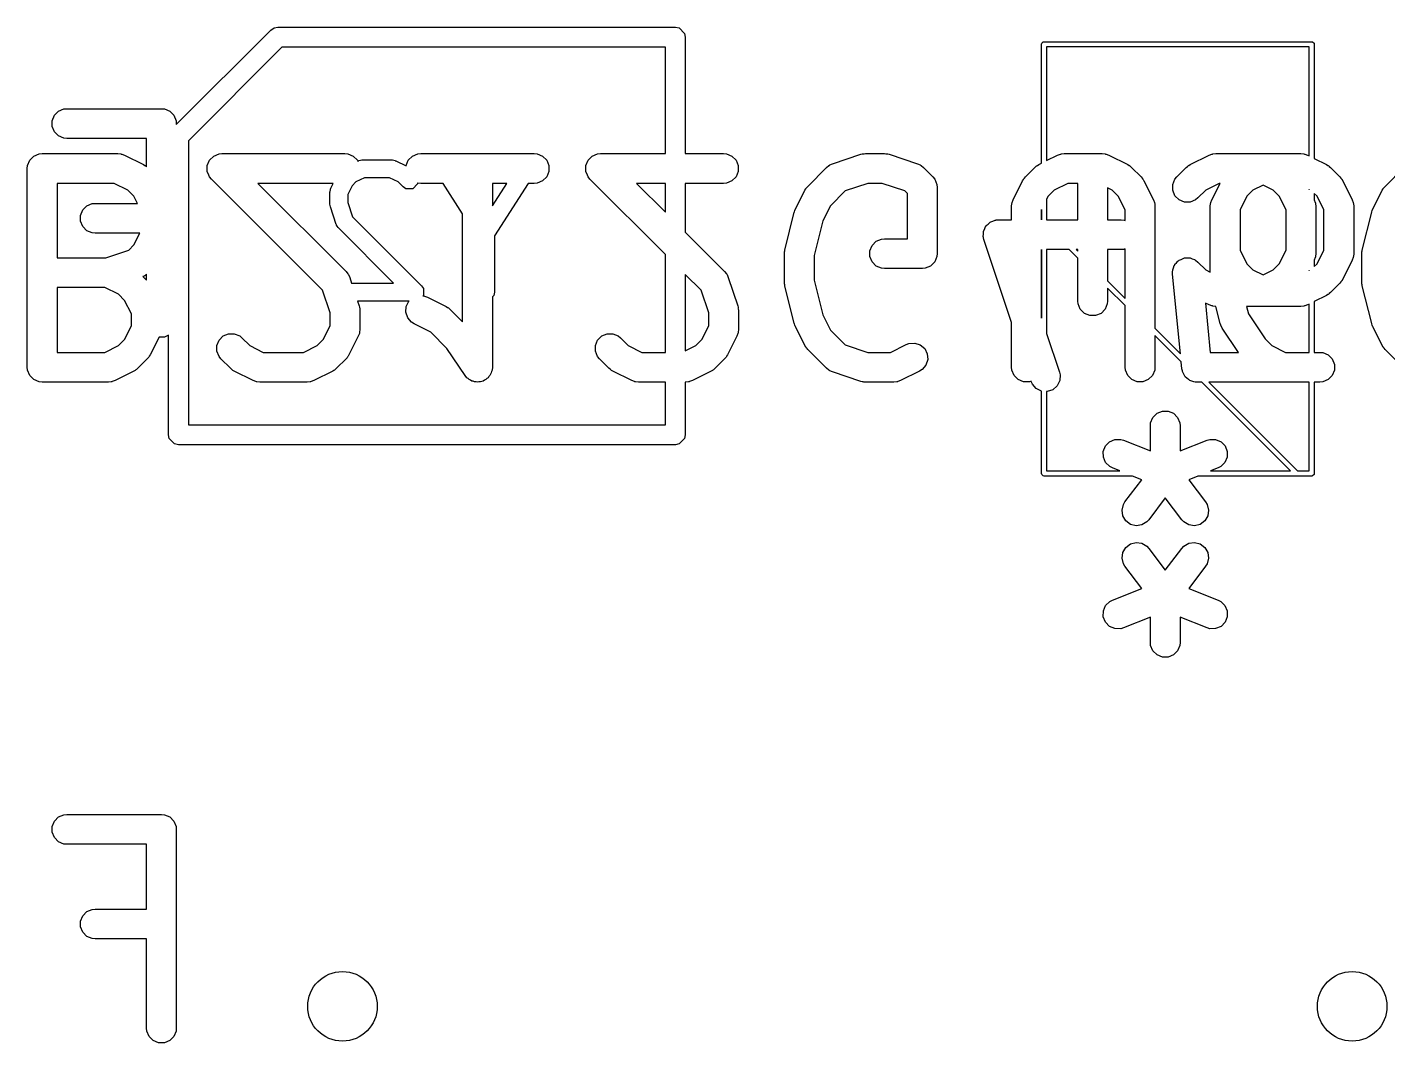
# Model space of a CAD drawing. Extents: x 4.93 to 6.66, y -4.88 to -3.77.
# Drawn here: x 5.2219 to 5.4914, y -4.1479 to -3.9467 of the extents above; entities that cross this region are included whole.
import ezdxf

# ---------------------------------------------------------------- set-up
doc = ezdxf.new("R2010")
doc.units = 0
doc.header["$MEASUREMENT"] = 0
doc.layers.add('BLACK', color=7, linetype='CONTINUOUS')

msp = doc.modelspace()

# ---------------------------------------------------------------- linework, layer by layer
at = {"layer": 'BLACK', "linetype": 'CONTINUOUS'}
for p, q in [((5.25139, -3.96604), (5.27011, -3.94732)), ((5.27011, -3.94732), (5.27075, -3.9469)), ((5.27075, -3.9469), (5.2715, -3.94675)), ((5.2715, -3.94675), (5.35024, -3.94675)), ((5.35024, -3.94675), (5.35099, -3.9469)), ((5.35099, -3.9469), (5.35206, -3.94796)), ((5.35206, -3.94796), (5.35221, -3.94872)), ((5.27232, -3.95069), (5.25378, -3.96922)), ((5.34827, -3.95069), (5.27232, -3.95069)), ((5.34827, -3.97177), (5.34827, -3.95069)), ((5.35221, -3.94872), (5.35221, -3.97177)), ((5.42278, -3.95013), (5.42282, -3.94993)), ((5.42278, -3.97367), (5.42278, -3.95013)), ((5.42282, -3.94993), (5.42309, -3.94966)), ((5.42309, -3.94966), (5.42328, -3.94963)), ((5.42328, -3.94963), (5.47628, -3.94963)), ((5.42378, -3.95063), (5.42378, -3.97317)), ((5.47578, -3.95063), (5.42378, -3.95063)), ((5.47578, -3.97223), (5.47578, -3.95063)), ((5.47628, -3.94963), (5.47647, -3.94966)), ((5.47647, -3.94966), (5.47674, -3.94993)), ((5.47674, -3.94993), (5.47678, -3.95013)), ((5.47678, -3.95013), (5.47678, -3.97273)), ((5.2268, -3.96526), (5.22724, -3.96419)), ((5.22724, -3.96419), (5.22805, -3.96338)), ((5.22805, -3.96338), (5.22912, -3.96294)), ((5.22912, -3.96294), (5.22969, -3.96288)), ((5.22969, -3.96288), (5.24844, -3.96288)), ((5.24844, -3.96288), (5.24902, -3.96294)), ((5.24902, -3.96294), (5.25008, -3.96338)), ((5.25008, -3.96338), (5.2509, -3.96419)), ((5.2509, -3.96419), (5.25134, -3.96526)), ((5.2268, -3.96641), (5.2268, -3.96526)), ((5.22724, -3.96748), (5.2268, -3.96641)), ((5.25134, -3.96526), (5.25139, -3.96584)), ((5.25139, -3.96584), (5.25139, -3.96604)), ((5.22805, -3.96829), (5.22724, -3.96748)), ((5.22912, -3.96873), (5.22805, -3.96829)), ((5.22969, -3.96879), (5.22912, -3.96873)), ((5.24549, -3.96879), (5.22969, -3.96879)), ((5.24549, -3.97438), (5.24549, -3.96879)), ((5.25378, -3.96922), (5.25378, -4.02549)), ((5.22235, -3.97308), (5.22317, -3.97226)), ((5.22317, -3.97226), (5.22423, -3.97182)), ((5.22423, -3.97182), (5.22481, -3.97177)), ((5.22481, -3.97177), (5.23981, -3.97177)), ((5.23981, -3.97177), (5.24038, -3.97182)), ((5.24038, -3.97182), (5.24048, -3.97186)), ((5.24048, -3.97186), (5.24059, -3.97187)), ((5.24059, -3.97187), (5.24113, -3.97208)), ((5.24113, -3.97208), (5.24488, -3.97395)), ((5.25797, -3.97308), (5.25879, -3.97226)), ((5.25879, -3.97226), (5.25985, -3.97182)), ((5.25985, -3.97182), (5.26043, -3.97177)), ((5.26043, -3.97177), (5.2848, -3.97177)), ((5.2848, -3.97177), (5.28538, -3.97182)), ((5.28538, -3.97182), (5.28644, -3.97226)), ((5.28644, -3.97226), (5.28726, -3.97308)), ((5.29734, -3.97308), (5.29816, -3.97226)), ((5.29816, -3.97226), (5.29922, -3.97182)), ((5.29922, -3.97182), (5.2998, -3.97177)), ((5.2998, -3.97177), (5.3223, -3.97177)), ((5.3223, -3.97177), (5.32287, -3.97182)), ((5.32287, -3.97182), (5.32394, -3.97226)), ((5.32394, -3.97226), (5.32475, -3.97308)), ((5.33296, -3.97308), (5.33378, -3.97226)), ((5.33378, -3.97226), (5.33484, -3.97182)), ((5.33484, -3.97182), (5.33542, -3.97177)), ((5.33542, -3.97177), (5.34827, -3.97177)), ((5.35221, -3.97177), (5.35979, -3.97177)), ((5.35979, -3.97177), (5.36037, -3.97182)), ((5.36037, -3.97182), (5.36143, -3.97226)), ((5.36143, -3.97226), (5.36225, -3.97308)), ((5.38135, -3.97379), (5.38698, -3.97192)), ((5.38698, -3.97192), (5.38726, -3.97185)), ((5.38726, -3.97185), (5.38734, -3.97182)), ((5.38734, -3.97182), (5.38744, -3.97181)), ((5.38744, -3.97181), (5.38754, -3.97179)), ((5.38754, -3.97179), (5.38762, -3.9718)), ((5.38762, -3.9718), (5.38791, -3.97177)), ((5.38791, -3.97177), (5.39166, -3.97177)), ((5.39166, -3.97177), (5.39195, -3.9718)), ((5.39195, -3.9718), (5.39203, -3.97179)), ((5.39203, -3.97179), (5.39213, -3.97181)), ((5.39213, -3.97181), (5.39224, -3.97182)), ((5.39224, -3.97182), (5.39231, -3.97185)), ((5.39231, -3.97185), (5.3926, -3.97192)), ((5.3926, -3.97192), (5.39822, -3.97379)), ((5.42378, -3.97317), (5.42596, -3.97208)), ((5.42596, -3.97208), (5.4265, -3.97187)), ((5.4265, -3.97187), (5.42661, -3.97186)), ((5.42661, -3.97186), (5.42671, -3.97182)), ((5.42671, -3.97182), (5.42728, -3.97177)), ((5.42728, -3.97177), (5.43478, -3.97177)), ((5.43478, -3.97177), (5.43536, -3.97182)), ((5.43536, -3.97182), (5.43546, -3.97186)), ((5.43546, -3.97186), (5.43556, -3.97187)), ((5.43556, -3.97187), (5.4361, -3.97208)), ((5.4361, -3.97208), (5.43985, -3.97395)), ((5.45221, -3.97395), (5.45596, -3.97208)), ((5.45596, -3.97208), (5.4565, -3.97187)), ((5.4565, -3.97187), (5.4566, -3.97186)), ((5.4566, -3.97186), (5.4567, -3.97182)), ((5.4567, -3.97182), (5.45728, -3.97177)), ((5.45728, -3.97177), (5.46665, -3.97177)), ((5.46665, -3.97177), (5.47415, -3.97177)), ((5.47415, -3.97177), (5.47473, -3.97182)), ((5.47473, -3.97182), (5.47483, -3.97186)), ((5.47483, -3.97186), (5.47493, -3.97187)), ((5.47493, -3.97187), (5.47547, -3.97208)), ((5.47547, -3.97208), (5.47578, -3.97223)), ((5.22185, -3.97472), (5.22191, -3.97414)), ((5.22185, -4.01409), (5.22185, -3.97472)), ((5.22191, -3.97414), (5.22235, -3.97308)), ((5.24488, -3.97395), (5.24512, -3.97411)), ((5.24512, -3.97411), (5.2452, -3.97414)), ((5.2452, -3.97414), (5.24528, -3.97421)), ((5.24528, -3.97421), (5.24537, -3.97426)), ((5.24537, -3.97426), (5.24542, -3.97432)), ((5.24542, -3.97432), (5.24549, -3.97438)), ((5.25753, -3.97414), (5.25797, -3.97308)), ((5.25753, -3.9753), (5.25753, -3.97414)), ((5.28726, -3.97308), (5.28733, -3.97326)), ((5.28733, -3.97326), (5.28745, -3.9732)), ((5.28745, -3.9732), (5.28753, -3.97318)), ((5.28753, -3.97318), (5.28756, -3.97315)), ((5.28756, -3.97315), (5.28784, -3.97309)), ((5.28784, -3.97309), (5.28812, -3.97302)), ((5.28812, -3.97302), (5.28815, -3.97303)), ((5.28815, -3.97303), (5.28824, -3.97301)), ((5.28824, -3.97301), (5.29405, -3.97301)), ((5.29405, -3.97301), (5.29414, -3.97303)), ((5.29414, -3.97303), (5.29418, -3.97302)), ((5.29418, -3.97302), (5.29445, -3.97309)), ((5.29445, -3.97309), (5.29473, -3.97315)), ((5.29473, -3.97315), (5.29476, -3.97318)), ((5.29476, -3.97318), (5.29485, -3.9732)), ((5.29485, -3.9732), (5.2969, -3.97423)), ((5.2969, -3.97414), (5.29734, -3.97308)), ((5.2969, -3.97423), (5.2969, -3.97414)), ((5.32475, -3.97308), (5.32519, -3.97414)), ((5.32519, -3.97414), (5.32519, -3.9753)), ((5.33252, -3.97414), (5.33296, -3.97308)), ((5.33252, -3.9753), (5.33252, -3.97414)), ((5.36225, -3.97308), (5.36269, -3.97414)), ((5.36269, -3.97414), (5.36269, -3.9753)), ((5.37645, -3.97826), (5.3802, -3.97451)), ((5.3802, -3.97451), (5.38065, -3.97414)), ((5.38065, -3.97414), (5.38075, -3.9741)), ((5.38075, -3.9741), (5.38083, -3.97403)), ((5.38083, -3.97403), (5.38135, -3.97379)), ((5.39822, -3.97379), (5.39875, -3.97403)), ((5.39875, -3.97403), (5.39883, -3.9741)), ((5.39883, -3.9741), (5.39893, -3.97414)), ((5.39893, -3.97414), (5.39937, -3.97451)), ((5.39937, -3.97451), (5.40125, -3.97638)), ((5.41957, -3.97638), (5.42144, -3.97451)), ((5.42144, -3.97451), (5.42167, -3.97432)), ((5.42167, -3.97432), (5.42172, -3.97426)), ((5.42172, -3.97426), (5.42181, -3.97421)), ((5.42181, -3.97421), (5.42189, -3.97414)), ((5.42189, -3.97414), (5.42196, -3.97411)), ((5.42196, -3.97411), (5.42221, -3.97395)), ((5.42221, -3.97395), (5.42278, -3.97367)), ((5.43985, -3.97395), (5.4401, -3.97411)), ((5.4401, -3.97411), (5.44017, -3.97414)), ((5.44017, -3.97414), (5.44025, -3.97421)), ((5.44025, -3.97421), (5.44034, -3.97426)), ((5.44034, -3.97426), (5.44039, -3.97432)), ((5.44039, -3.97432), (5.44062, -3.97451)), ((5.44062, -3.97451), (5.44249, -3.97638)), ((5.44957, -3.97638), (5.45144, -3.97451)), ((5.45144, -3.97451), (5.45167, -3.97432)), ((5.45167, -3.97432), (5.45172, -3.97426)), ((5.45172, -3.97426), (5.45181, -3.97421)), ((5.45181, -3.97421), (5.45189, -3.97414)), ((5.45189, -3.97414), (5.45196, -3.97411)), ((5.45196, -3.97411), (5.45221, -3.97395)), ((5.47678, -3.97273), (5.47922, -3.97395)), ((5.47922, -3.97395), (5.47947, -3.97411)), ((5.47947, -3.97411), (5.47954, -3.97414)), ((5.47954, -3.97414), (5.47962, -3.97421)), ((5.47962, -3.97421), (5.47971, -3.97426)), ((5.47971, -3.97426), (5.47976, -3.97432)), ((5.47976, -3.97432), (5.47999, -3.97451)), ((5.47999, -3.97451), (5.48186, -3.97638)), ((5.49081, -3.97826), (5.49456, -3.97451)), ((5.23911, -3.97767), (5.22776, -3.97767)), ((5.22776, -3.97767), (5.22776, -3.99239)), ((5.24181, -3.97902), (5.23911, -3.97767)), ((5.25783, -3.97602), (5.25753, -3.9753)), ((5.25797, -3.97636), (5.25783, -3.97602)), ((5.25834, -3.97681), (5.25797, -3.97636)), ((5.28034, -3.99881), (5.25834, -3.97681)), ((5.26756, -3.97767), (5.28501, -3.99513)), ((5.28249, -3.97767), (5.26756, -3.97767)), ((5.28201, -3.97864), (5.28249, -3.97767)), ((5.28697, -3.9774), (5.28621, -3.97816)), ((5.28866, -3.97656), (5.28697, -3.9774)), ((5.29364, -3.97656), (5.28866, -3.97656)), ((5.29533, -3.9774), (5.29364, -3.97656)), ((5.29629, -3.97836), (5.29533, -3.9774)), ((5.29918, -3.97779), (5.29822, -3.97875)), ((5.29922, -3.97762), (5.29918, -3.9776)), ((5.29918, -3.9776), (5.29918, -3.97779)), ((5.2998, -3.97767), (5.29922, -3.97762)), ((5.30425, -3.97767), (5.2998, -3.97767)), ((5.30809, -3.98371), (5.30425, -3.97767)), ((5.314, -3.97767), (5.314, -3.98215)), ((5.314, -3.98215), (5.31685, -3.97767)), ((5.31685, -3.97767), (5.314, -3.97767)), ((5.32105, -3.97767), (5.31442, -3.98809)), ((5.3223, -3.97767), (5.32105, -3.97767)), ((5.32287, -3.97762), (5.3223, -3.97767)), ((5.32394, -3.97717), (5.32287, -3.97762)), ((5.32475, -3.97636), (5.32394, -3.97717)), ((5.32519, -3.9753), (5.32475, -3.97636)), ((5.33282, -3.97602), (5.33252, -3.9753)), ((5.33296, -3.97636), (5.33282, -3.97602)), ((5.33333, -3.97681), (5.33296, -3.97636)), ((5.34827, -3.99175), (5.33333, -3.97681)), ((5.34255, -3.97767), (5.34827, -3.9834)), ((5.34827, -3.97767), (5.34255, -3.97767)), ((5.34827, -3.9834), (5.34827, -3.97767)), ((5.35979, -3.97767), (5.35221, -3.97767)), ((5.35221, -3.97767), (5.35221, -3.98733)), ((5.36037, -3.97762), (5.35979, -3.97767)), ((5.36143, -3.97717), (5.36037, -3.97762)), ((5.36225, -3.97636), (5.36143, -3.97717)), ((5.36269, -3.9753), (5.36225, -3.97636)), ((5.38839, -3.97767), (5.38388, -3.97918)), ((5.39118, -3.97767), (5.38839, -3.97767)), ((5.39569, -3.97918), (5.39118, -3.97767)), ((5.40125, -3.97638), (5.40162, -3.97683)), ((5.40162, -3.97683), (5.40206, -3.97789)), ((5.41714, -3.9809), (5.41902, -3.97715)), ((5.41902, -3.97715), (5.41917, -3.9769)), ((5.41917, -3.9769), (5.4192, -3.97683)), ((5.4192, -3.97683), (5.41927, -3.97675)), ((5.41927, -3.97675), (5.41933, -3.97666)), ((5.41933, -3.97666), (5.41938, -3.97661)), ((5.41938, -3.97661), (5.41957, -3.97638)), ((5.42798, -3.97767), (5.42528, -3.97902)), ((5.42995, -3.97767), (5.42798, -3.97767)), ((5.42995, -3.98489), (5.42995, -3.97767)), ((5.44249, -3.97638), (5.44268, -3.97661)), ((5.44268, -3.97661), (5.44274, -3.97666)), ((5.44274, -3.97666), (5.44279, -3.97675)), ((5.44279, -3.97675), (5.44286, -3.97683)), ((5.44286, -3.97683), (5.44289, -3.9769)), ((5.44289, -3.9769), (5.44305, -3.97715)), ((5.44305, -3.97715), (5.44492, -3.9809)), ((5.44876, -3.97789), (5.4492, -3.97683)), ((5.4492, -3.97683), (5.44957, -3.97638)), ((5.45798, -3.97767), (5.45528, -3.97902)), ((5.45651, -3.9809), (5.45813, -3.97767)), ((5.45813, -3.97767), (5.45798, -3.97767)), ((5.48186, -3.97638), (5.48205, -3.97661)), ((5.48205, -3.97661), (5.48211, -3.97666)), ((5.48211, -3.97666), (5.48216, -3.97675)), ((5.48216, -3.97675), (5.48223, -3.97683)), ((5.48223, -3.97683), (5.48226, -3.9769)), ((5.48226, -3.9769), (5.48242, -3.97715)), ((5.48242, -3.97715), (5.48429, -3.9809)), ((5.243, -3.98022), (5.24181, -3.97902)), ((5.24371, -3.98163), (5.243, -3.98022)), ((5.28182, -3.97931), (5.2819, -3.97904)), ((5.28184, -3.97935), (5.28182, -3.97931)), ((5.28182, -3.97943), (5.28184, -3.97935)), ((5.28182, -3.98176), (5.28182, -3.97943)), ((5.2819, -3.97904), (5.28196, -3.97876)), ((5.28196, -3.97876), (5.28198, -3.97873)), ((5.28198, -3.97873), (5.28201, -3.97864)), ((5.28621, -3.97816), (5.28536, -3.97985)), ((5.28536, -3.97985), (5.28536, -3.98147)), ((5.29686, -3.97875), (5.29629, -3.97836)), ((5.29822, -3.97875), (5.29686, -3.97875)), ((5.37402, -3.98277), (5.3759, -3.97902)), ((5.3759, -3.97902), (5.37605, -3.97878)), ((5.37605, -3.97878), (5.37608, -3.9787)), ((5.37608, -3.9787), (5.37615, -3.97862)), ((5.37615, -3.97862), (5.37621, -3.97853)), ((5.37621, -3.97853), (5.37626, -3.97848)), ((5.37626, -3.97848), (5.37645, -3.97826)), ((5.38388, -3.97918), (5.38097, -3.98209)), ((5.39621, -3.97969), (5.39569, -3.97918)), ((5.39621, -3.98864), (5.39621, -3.97969)), ((5.40206, -3.97789), (5.40211, -3.97847)), ((5.40211, -3.97847), (5.40211, -3.99159)), ((5.42408, -3.98022), (5.42378, -3.98083)), ((5.42528, -3.97902), (5.42408, -3.98022)), ((5.43678, -3.97902), (5.43586, -3.97856)), ((5.43586, -3.97856), (5.43586, -3.98489)), ((5.43798, -3.98022), (5.43678, -3.97902)), ((5.43933, -3.98292), (5.43798, -3.98022)), ((5.44876, -3.97905), (5.44876, -3.97789)), ((5.4492, -3.98011), (5.44876, -3.97905)), ((5.45001, -3.98092), (5.4492, -3.98011)), ((5.45528, -3.97902), (5.45374, -3.98056)), ((5.46345, -3.98022), (5.46211, -3.98292)), ((5.46465, -3.97902), (5.46345, -3.98022)), ((5.46665, -3.97802), (5.46465, -3.97902)), ((5.46865, -3.97902), (5.46665, -3.97802)), ((5.46985, -3.98022), (5.46865, -3.97902)), ((5.4712, -3.98292), (5.46985, -3.98022)), ((5.47578, -3.97884), (5.47575, -3.97882)), ((5.47575, -3.97882), (5.47578, -3.97887)), ((5.47578, -3.97887), (5.47578, -3.97884)), ((5.47735, -3.98022), (5.47678, -3.97965)), ((5.47678, -3.97965), (5.47678, -3.98087)), ((5.4787, -3.98292), (5.47735, -3.98022)), ((5.48838, -3.98277), (5.49026, -3.97902)), ((5.49026, -3.97902), (5.49041, -3.97878)), ((5.49041, -3.97878), (5.49044, -3.9787)), ((5.49044, -3.9787), (5.49051, -3.97862)), ((5.49051, -3.97862), (5.49057, -3.97853)), ((5.49057, -3.97853), (5.49063, -3.97848)), ((5.49063, -3.97848), (5.49081, -3.97826)), ((5.23242, -3.98401), (5.23286, -3.98294)), ((5.23286, -3.98294), (5.23368, -3.98213)), ((5.23368, -3.98213), (5.23474, -3.98169)), ((5.23474, -3.98169), (5.23532, -3.98163)), ((5.23532, -3.98163), (5.24371, -3.98163)), ((5.28188, -3.98204), (5.28182, -3.98176)), ((5.28191, -3.98232), (5.28188, -3.98204)), ((5.28307, -3.98581), (5.28191, -3.98232)), ((5.28536, -3.98147), (5.2863, -3.98429)), ((5.37382, -3.98331), (5.37391, -3.98307)), ((5.37391, -3.98307), (5.37399, -3.98283)), ((5.37399, -3.98283), (5.37401, -3.98282)), ((5.37401, -3.98282), (5.37402, -3.98277)), ((5.38097, -3.98209), (5.37945, -3.98512)), ((5.41683, -3.98222), (5.41689, -3.98164)), ((5.41683, -3.98489), (5.41683, -3.98222)), ((5.41689, -3.98164), (5.41693, -3.98154)), ((5.41693, -3.98154), (5.41694, -3.98144)), ((5.41694, -3.98144), (5.41714, -3.9809)), ((5.42278, -3.98283), (5.42274, -3.98292)), ((5.42274, -3.98292), (5.42274, -3.98489)), ((5.42278, -3.98489), (5.42278, -3.98283)), ((5.42378, -3.98083), (5.42378, -3.98489)), ((5.43933, -3.98504), (5.43933, -3.98292)), ((5.44492, -3.9809), (5.44513, -3.98144)), ((5.44513, -3.98144), (5.44514, -3.98154)), ((5.44514, -3.98154), (5.44518, -3.98164)), ((5.44518, -3.98164), (5.44523, -3.98222)), ((5.44523, -3.98222), (5.44523, -4.00637)), ((5.45108, -3.98137), (5.45001, -3.98092)), ((5.45223, -3.98137), (5.45108, -3.98137)), ((5.45329, -3.98092), (5.45223, -3.98137)), ((5.45374, -3.98056), (5.45329, -3.98092)), ((5.4562, -3.98222), (5.45626, -3.98164)), ((5.4562, -3.99525), (5.4562, -3.98222)), ((5.45626, -3.98164), (5.4563, -3.98154)), ((5.4563, -3.98154), (5.45631, -3.98144)), ((5.45631, -3.98144), (5.45651, -3.9809)), ((5.46211, -3.98292), (5.46211, -3.9909)), ((5.4712, -3.9909), (5.4712, -3.98292)), ((5.47678, -3.98087), (5.47679, -3.9809)), ((5.47679, -3.9809), (5.477, -3.98144)), ((5.477, -3.98144), (5.47701, -3.98154)), ((5.47701, -3.98154), (5.47705, -3.98164)), ((5.47705, -3.98164), (5.4771, -3.98222)), ((5.4771, -3.98222), (5.4771, -3.99159)), ((5.4787, -3.9909), (5.4787, -3.98292)), ((5.48429, -3.9809), (5.4845, -3.98144)), ((5.4845, -3.98144), (5.48451, -3.98154)), ((5.48451, -3.98154), (5.48455, -3.98164)), ((5.48455, -3.98164), (5.4846, -3.98222)), ((5.4846, -3.98222), (5.4846, -3.99159)), ((5.48818, -3.98331), (5.48827, -3.98307)), ((5.48827, -3.98307), (5.48835, -3.98283)), ((5.48835, -3.98283), (5.48837, -3.98282)), ((5.48837, -3.98282), (5.48838, -3.98277)), ((5.23242, -3.98516), (5.23242, -3.98401)), ((5.23286, -3.98622), (5.23242, -3.98516)), ((5.28312, -3.98588), (5.28307, -3.98581)), ((5.2863, -3.98429), (5.29996, -3.99794)), ((5.30809, -4.00509), (5.30809, -3.98371)), ((5.37192, -3.99088), (5.3738, -3.98338)), ((5.3738, -3.98338), (5.37381, -3.98333)), ((5.37381, -3.98333), (5.37382, -3.98331)), ((5.37945, -3.98512), (5.37774, -3.99196)), ((5.41183, -3.98603), (5.41218, -3.98572)), ((5.41218, -3.98572), (5.41252, -3.98539)), ((5.41252, -3.98539), (5.41262, -3.98535)), ((5.41262, -3.98535), (5.4127, -3.98528)), ((5.4127, -3.98528), (5.41315, -3.98513)), ((5.41315, -3.98513), (5.41358, -3.98495)), ((5.41358, -3.98495), (5.41373, -3.98493)), ((5.41373, -3.98493), (5.41379, -3.98491)), ((5.41379, -3.98491), (5.41387, -3.98492)), ((5.41387, -3.98492), (5.41416, -3.98489)), ((5.41416, -3.98489), (5.41683, -3.98489)), ((5.42274, -3.98489), (5.42278, -3.98489)), ((5.42378, -3.98489), (5.42995, -3.98489)), ((5.43586, -3.98489), (5.43853, -3.98489)), ((5.43853, -3.98489), (5.43911, -3.98495)), ((5.43911, -3.98495), (5.43933, -3.98504)), ((5.48628, -3.99088), (5.48816, -3.98338)), ((5.48816, -3.98338), (5.48817, -3.98333)), ((5.48817, -3.98333), (5.48818, -3.98331)), ((5.23368, -3.98704), (5.23286, -3.98622)), ((5.23474, -3.98748), (5.23368, -3.98704)), ((5.23532, -3.98754), (5.23474, -3.98748)), ((5.24416, -3.98754), (5.23532, -3.98754)), ((5.243, -3.98984), (5.24416, -3.98754)), ((5.28312, -3.98592), (5.28312, -3.98588)), ((5.28328, -3.98616), (5.28312, -3.98592)), ((5.28342, -3.98641), (5.28328, -3.98616)), ((5.28345, -3.98643), (5.28342, -3.98641)), ((5.2835, -3.9865), (5.28345, -3.98643)), ((5.29443, -3.99742), (5.2835, -3.9865)), ((5.31442, -3.98809), (5.31442, -3.99919)), ((5.35221, -3.98733), (5.36, -3.99513)), ((5.41123, -3.98821), (5.41126, -3.98774)), ((5.41126, -3.98836), (5.41123, -3.98821)), ((5.41126, -3.98727), (5.4113, -3.98717)), ((5.41126, -3.98774), (5.41126, -3.98727)), ((5.41126, -3.98842), (5.41126, -3.98836)), ((5.41129, -3.98849), (5.41126, -3.98842)), ((5.41136, -3.98878), (5.41129, -3.98849)), ((5.4113, -3.98717), (5.41131, -3.98706)), ((5.41131, -3.98706), (5.41152, -3.98664)), ((5.41152, -3.98664), (5.4117, -3.9862)), ((5.4117, -3.9862), (5.41178, -3.98613)), ((5.41178, -3.98613), (5.41183, -3.98603)), ((5.23745, -3.99239), (5.24196, -3.99089)), ((5.24196, -3.99089), (5.243, -3.98984)), ((5.37184, -3.99145), (5.37187, -3.99123)), ((5.37187, -3.99123), (5.37189, -3.99102)), ((5.37189, -3.99102), (5.37191, -3.99098)), ((5.37191, -3.99098), (5.37192, -3.99088)), ((5.38877, -3.99102), (5.38921, -3.98995)), ((5.38877, -3.99217), (5.38877, -3.99102)), ((5.38921, -3.98995), (5.39002, -3.98914)), ((5.39002, -3.98914), (5.39109, -3.9887)), ((5.39109, -3.9887), (5.39166, -3.98864)), ((5.39166, -3.98864), (5.39621, -3.98864)), ((5.41683, -4.0052), (5.41136, -3.98878)), ((5.42278, -3.9908), (5.42274, -3.9908)), ((5.42274, -3.9908), (5.42274, -4.00424)), ((5.42278, -4.00437), (5.42278, -3.9908)), ((5.42824, -3.9908), (5.42378, -3.9908)), ((5.42378, -3.9908), (5.42378, -4.00737)), ((5.42995, -3.99251), (5.42824, -3.9908)), ((5.42995, -3.9908), (5.42966, -3.9908)), ((5.42966, -3.9908), (5.42995, -3.99109)), ((5.42995, -3.99109), (5.42995, -3.9908)), ((5.43853, -3.9908), (5.43586, -3.9908)), ((5.43586, -3.9908), (5.43586, -3.997)), ((5.43911, -3.99074), (5.43853, -3.9908)), ((5.43933, -3.99065), (5.43911, -3.99074)), ((5.43933, -4.00047), (5.43933, -3.99065)), ((5.46211, -3.9909), (5.46345, -3.99359)), ((5.46985, -3.99359), (5.4712, -3.9909)), ((5.47735, -3.99359), (5.4787, -3.9909)), ((5.4862, -3.99145), (5.48623, -3.99123)), ((5.48623, -3.99123), (5.48625, -3.99102)), ((5.48625, -3.99102), (5.48627, -3.99098)), ((5.48627, -3.99098), (5.48628, -3.99088)), ((5.22776, -3.99239), (5.23745, -3.99239)), ((5.34827, -4.01114), (5.34827, -3.99175)), ((5.37185, -3.99149), (5.37184, -3.99145)), ((5.37184, -3.99159), (5.37185, -3.99149)), ((5.37184, -3.99722), (5.37184, -3.99159)), ((5.37774, -3.99196), (5.37774, -3.99685)), ((5.38921, -3.99323), (5.38877, -3.99217)), ((5.39002, -3.99405), (5.38921, -3.99323)), ((5.40162, -3.99323), (5.4008, -3.99405)), ((5.40206, -3.99217), (5.40162, -3.99323)), ((5.40211, -3.99159), (5.40206, -3.99217)), ((5.42995, -4.00097), (5.42995, -3.99251)), ((5.44892, -3.99437), (5.44905, -3.99395)), ((5.44905, -3.99395), (5.44914, -3.99384)), ((5.44914, -3.99384), (5.4492, -3.9937)), ((5.4492, -3.9937), (5.4495, -3.9934)), ((5.4495, -3.9934), (5.44978, -3.99306)), ((5.44978, -3.99306), (5.44991, -3.99299)), ((5.44991, -3.99299), (5.45001, -3.99289)), ((5.45001, -3.99289), (5.45041, -3.99272)), ((5.45041, -3.99272), (5.45079, -3.99252)), ((5.45079, -3.99252), (5.45094, -3.9925)), ((5.45094, -3.9925), (5.45108, -3.99245)), ((5.45108, -3.99245), (5.45151, -3.99245)), ((5.45151, -3.99245), (5.45194, -3.9924)), ((5.45194, -3.9924), (5.45208, -3.99245)), ((5.45208, -3.99245), (5.45223, -3.99245)), ((5.45223, -3.99245), (5.45263, -3.99261)), ((5.45263, -3.99261), (5.45304, -3.99274)), ((5.45304, -3.99274), (5.45316, -3.99283)), ((5.45316, -3.99283), (5.45329, -3.99289)), ((5.45329, -3.99289), (5.45374, -3.99325)), ((5.45374, -3.99325), (5.45528, -3.99479)), ((5.46345, -3.99359), (5.46465, -3.99479)), ((5.46865, -3.99479), (5.46985, -3.99359)), ((5.47679, -3.99291), (5.47678, -3.99294)), ((5.47678, -3.99294), (5.47678, -3.99416)), ((5.47678, -3.99416), (5.47735, -3.99359)), ((5.477, -3.99237), (5.47679, -3.99291)), ((5.47701, -3.99227), (5.477, -3.99237)), ((5.47705, -3.99217), (5.47701, -3.99227)), ((5.4771, -3.99159), (5.47705, -3.99217)), ((5.48429, -3.99291), (5.48242, -3.99666)), ((5.4845, -3.99237), (5.48429, -3.99291)), ((5.48451, -3.99227), (5.4845, -3.99237)), ((5.48455, -3.99217), (5.48451, -3.99227)), ((5.4846, -3.99159), (5.48455, -3.99217)), ((5.48621, -3.99149), (5.4862, -3.99145)), ((5.4862, -3.99159), (5.48621, -3.99149)), ((5.4862, -3.99722), (5.4862, -3.99159)), ((5.24502, -3.99603), (5.24478, -3.99614)), ((5.24478, -3.99614), (5.24549, -3.99685)), ((5.2451, -3.99596), (5.24502, -3.99603)), ((5.2452, -3.99592), (5.2451, -3.99596)), ((5.24549, -3.99568), (5.2452, -3.99592)), ((5.24549, -3.99685), (5.24549, -3.99568)), ((5.28501, -3.99513), (5.28538, -3.99558)), ((5.28538, -3.99558), (5.28542, -3.99567)), ((5.28542, -3.99567), (5.28549, -3.99575)), ((5.28549, -3.99575), (5.28573, -3.99628)), ((5.28573, -3.99628), (5.28611, -3.99742)), ((5.35534, -3.99881), (5.35221, -3.99569)), ((5.35221, -3.99569), (5.35221, -4.01083)), ((5.36, -3.99513), (5.36037, -3.99558)), ((5.36037, -3.99558), (5.36041, -3.99567)), ((5.36041, -3.99567), (5.36048, -3.99575)), ((5.36048, -3.99575), (5.36072, -3.99628)), ((5.36072, -3.99628), (5.36259, -4.00191)), ((5.39109, -3.99449), (5.39002, -3.99405)), ((5.39166, -3.99455), (5.39109, -3.99449)), ((5.39916, -3.99455), (5.39166, -3.99455)), ((5.39974, -3.99449), (5.39916, -3.99455)), ((5.4008, -3.99405), (5.39974, -3.99449)), ((5.44872, -3.99506), (5.44876, -3.99491)), ((5.44872, -3.99564), (5.44872, -3.99506)), ((5.4503, -4.01144), (5.44872, -3.99564)), ((5.44876, -3.99477), (5.44892, -3.99437)), ((5.44876, -3.99491), (5.44876, -3.99477)), ((5.45528, -3.99479), (5.4562, -3.99525)), ((5.46465, -3.99479), (5.46665, -3.99579)), ((5.46665, -3.99579), (5.46865, -3.99479)), ((5.47578, -3.99494), (5.47575, -3.99499)), ((5.47575, -3.99499), (5.47578, -3.99498)), ((5.47578, -3.99498), (5.47578, -3.99494)), ((5.23723, -3.99829), (5.22776, -3.99829)), ((5.22776, -3.99829), (5.22776, -4.01114)), ((5.23993, -3.99964), (5.23723, -3.99829)), ((5.28185, -4.00332), (5.28034, -3.99881)), ((5.28611, -3.99742), (5.29443, -3.99742)), ((5.29996, -3.99794), (5.30034, -3.99852)), ((5.30034, -3.99852), (5.30034, -3.99987)), ((5.31442, -3.99919), (5.31429, -3.99987)), ((5.35684, -4.00332), (5.35534, -3.99881)), ((5.37185, -3.99732), (5.37184, -3.99722)), ((5.37184, -3.99736), (5.37185, -3.99732)), ((5.37187, -3.99758), (5.37184, -3.99736)), ((5.37189, -3.99779), (5.37187, -3.99758)), ((5.37191, -3.99783), (5.37189, -3.99779)), ((5.37192, -3.99793), (5.37191, -3.99783)), ((5.3738, -4.00543), (5.37192, -3.99793)), ((5.37774, -3.99685), (5.37945, -4.00369)), ((5.43586, -3.997), (5.43933, -4.00047)), ((5.43933, -4.00188), (5.43586, -3.99841)), ((5.43586, -3.99841), (5.43586, -4.00097)), ((5.47999, -3.9993), (5.47976, -3.99949)), ((5.48186, -3.99743), (5.47999, -3.9993)), ((5.48205, -3.9972), (5.48186, -3.99743)), ((5.48211, -3.99715), (5.48205, -3.9972)), ((5.48216, -3.99706), (5.48211, -3.99715)), ((5.48223, -3.99698), (5.48216, -3.99706)), ((5.48226, -3.99691), (5.48223, -3.99698)), ((5.48242, -3.99666), (5.48226, -3.99691)), ((5.48621, -3.99732), (5.4862, -3.99722)), ((5.4862, -3.99736), (5.48621, -3.99732)), ((5.48623, -3.99758), (5.4862, -3.99736)), ((5.48625, -3.99779), (5.48623, -3.99758)), ((5.48627, -3.99783), (5.48625, -3.99779)), ((5.48628, -3.99793), (5.48627, -3.99783)), ((5.48816, -4.00543), (5.48628, -3.99793)), ((5.24113, -4.00084), (5.23993, -3.99964)), ((5.24248, -4.00354), (5.24113, -4.00084)), ((5.29754, -4.00097), (5.28729, -4.00097)), ((5.28729, -4.00097), (5.2876, -4.00191)), ((5.2876, -4.00191), (5.28767, -4.00219)), ((5.29695, -4.00206), (5.29747, -4.00103)), ((5.29747, -4.00103), (5.29754, -4.00097)), ((5.30034, -3.99987), (5.30024, -3.99997)), ((5.30024, -3.99997), (5.30058, -3.99999)), ((5.30058, -3.99999), (5.30112, -4.0002)), ((5.30112, -4.0002), (5.30487, -4.00207)), ((5.31429, -3.99987), (5.314, -4.00016)), ((5.314, -4.00016), (5.314, -4.01409)), ((5.36259, -4.00191), (5.36266, -4.00219)), ((5.43001, -4.00154), (5.42995, -4.00097)), ((5.43045, -4.00261), (5.43001, -4.00154)), ((5.4358, -4.00154), (5.43536, -4.00261)), ((5.43586, -4.00097), (5.4358, -4.00154)), ((5.43933, -4.01409), (5.43933, -4.00188)), ((5.45596, -4.00173), (5.45522, -4.00137)), ((5.45522, -4.00137), (5.4562, -4.01114)), ((5.4565, -4.00194), (5.45596, -4.00173)), ((5.4566, -4.00195), (5.4565, -4.00194)), ((5.4567, -4.00199), (5.4566, -4.00195)), ((5.45728, -4.00204), (5.4567, -4.00199)), ((5.45732, -4.00204), (5.45728, -4.00204)), ((5.45816, -4.00543), (5.45732, -4.00204)), ((5.46665, -4.00204), (5.4634, -4.00204)), ((5.4634, -4.00204), (5.46377, -4.0035)), ((5.47415, -4.00204), (5.46665, -4.00204)), ((5.47473, -4.00199), (5.47415, -4.00204)), ((5.47483, -4.00195), (5.47473, -4.00199)), ((5.47493, -4.00194), (5.47483, -4.00195)), ((5.47547, -4.00173), (5.47493, -4.00194)), ((5.47578, -4.00158), (5.47547, -4.00173)), ((5.47578, -4.01114), (5.47578, -4.00158)), ((5.47922, -3.99986), (5.47678, -4.00108)), ((5.47678, -4.00108), (5.47678, -4.01114)), ((5.47947, -3.9997), (5.47922, -3.99986)), ((5.47954, -3.99967), (5.47947, -3.9997)), ((5.47962, -3.99961), (5.47954, -3.99967)), ((5.47971, -3.99955), (5.47962, -3.99961)), ((5.47976, -3.99949), (5.47971, -3.99955)), ((5.24248, -4.00589), (5.24248, -4.00354)), ((5.28185, -4.00589), (5.28185, -4.00332)), ((5.28767, -4.00219), (5.2877, -4.00227)), ((5.2877, -4.00227), (5.28771, -4.00237)), ((5.28771, -4.00237), (5.28773, -4.00247)), ((5.28773, -4.00247), (5.28772, -4.00255)), ((5.28772, -4.00255), (5.28775, -4.00284)), ((5.28775, -4.00284), (5.28775, -4.00659)), ((5.29687, -4.00321), (5.29695, -4.00206)), ((5.29723, -4.0043), (5.29687, -4.00321)), ((5.29799, -4.00517), (5.29723, -4.0043)), ((5.30487, -4.00207), (5.30512, -4.00223)), ((5.30512, -4.00223), (5.30519, -4.00226)), ((5.30519, -4.00226), (5.30527, -4.00233)), ((5.30527, -4.00233), (5.30536, -4.00238)), ((5.30536, -4.00238), (5.30541, -4.00244)), ((5.30541, -4.00244), (5.30564, -4.00263)), ((5.30564, -4.00263), (5.30809, -4.00509)), ((5.35684, -4.00589), (5.35684, -4.00332)), ((5.36266, -4.00219), (5.36269, -4.00227)), ((5.36269, -4.00227), (5.3627, -4.00237)), ((5.3627, -4.00237), (5.36272, -4.00247)), ((5.36272, -4.00247), (5.36271, -4.00255)), ((5.36271, -4.00255), (5.36274, -4.00284)), ((5.36274, -4.00284), (5.36274, -4.00659)), ((5.37945, -4.00369), (5.38097, -4.00672)), ((5.42274, -4.00424), (5.42278, -4.00437)), ((5.43127, -4.00342), (5.43045, -4.00261)), ((5.43233, -4.00386), (5.43127, -4.00342)), ((5.43348, -4.00386), (5.43233, -4.00386)), ((5.43455, -4.00342), (5.43348, -4.00386)), ((5.43536, -4.00261), (5.43455, -4.00342)), ((5.46377, -4.0035), (5.46707, -4.00846)), ((5.24113, -4.00859), (5.24248, -4.00589)), ((5.2805, -4.00859), (5.28185, -4.00589)), ((5.28765, -4.00737), (5.28744, -4.00791)), ((5.28766, -4.00726), (5.28765, -4.00737)), ((5.2877, -4.00717), (5.28766, -4.00726)), ((5.28775, -4.00659), (5.2877, -4.00717)), ((5.29848, -4.00548), (5.29799, -4.00517)), ((5.3018, -4.00714), (5.29848, -4.00548)), ((5.305, -4.01035), (5.3018, -4.00714)), ((5.35549, -4.00859), (5.35684, -4.00589)), ((5.36264, -4.00737), (5.36243, -4.00791)), ((5.36265, -4.00726), (5.36264, -4.00737)), ((5.36269, -4.00717), (5.36265, -4.00726)), ((5.36274, -4.00659), (5.36269, -4.00717)), ((5.37381, -4.00547), (5.3738, -4.00543)), ((5.37382, -4.0055), (5.37381, -4.00547)), ((5.37391, -4.00574), (5.37382, -4.0055)), ((5.37399, -4.00598), (5.37391, -4.00574)), ((5.37401, -4.00599), (5.37399, -4.00598)), ((5.37402, -4.00604), (5.37401, -4.00599)), ((5.3759, -4.00979), (5.37402, -4.00604)), ((5.38097, -4.00672), (5.38388, -4.00963)), ((5.41683, -4.01409), (5.41683, -4.0052)), ((5.42378, -4.00737), (5.42633, -4.01503)), ((5.44523, -4.00637), (5.4503, -4.01144)), ((5.45828, -4.00577), (5.45816, -4.00543)), ((5.4583, -4.00584), (5.45828, -4.00577)), ((5.45833, -4.00591), (5.4583, -4.00584)), ((5.45836, -4.00598), (5.45833, -4.00591)), ((5.4584, -4.00604), (5.45836, -4.00598)), ((5.45857, -4.00635), (5.4584, -4.00604)), ((5.46176, -4.01114), (5.45857, -4.00635)), ((5.48817, -4.00547), (5.48816, -4.00543)), ((5.48818, -4.0055), (5.48817, -4.00547)), ((5.48827, -4.00574), (5.48818, -4.0055)), ((5.48835, -4.00598), (5.48827, -4.00574)), ((5.48837, -4.00599), (5.48835, -4.00598)), ((5.48838, -4.00604), (5.48837, -4.00599)), ((5.49026, -4.00979), (5.48838, -4.00604)), ((5.23723, -4.01114), (5.23993, -4.00979)), ((5.23993, -4.00979), (5.24113, -4.00859)), ((5.24798, -4.0081), (5.2462, -4.01166)), ((5.24902, -4.0081), (5.24798, -4.0081)), ((5.24985, -4.00776), (5.24902, -4.0081)), ((5.24985, -4.02746), (5.24985, -4.00776)), ((5.25941, -4.00976), (5.25985, -4.0087)), ((5.25941, -4.01092), (5.25941, -4.00976)), ((5.25985, -4.0087), (5.26066, -4.00789)), ((5.26066, -4.00789), (5.26173, -4.00744)), ((5.26173, -4.00744), (5.26288, -4.00744)), ((5.26288, -4.00744), (5.26394, -4.00789)), ((5.26394, -4.00789), (5.26439, -4.00825)), ((5.26439, -4.00825), (5.26593, -4.00979)), ((5.26593, -4.00979), (5.26862, -4.01114)), ((5.2766, -4.01114), (5.2793, -4.00979)), ((5.2793, -4.00979), (5.2805, -4.00859)), ((5.28744, -4.00791), (5.28557, -4.01166)), ((5.3344, -4.00976), (5.33484, -4.0087)), ((5.3344, -4.01092), (5.3344, -4.00976)), ((5.33484, -4.0087), (5.33565, -4.00789)), ((5.33565, -4.00789), (5.33672, -4.00744)), ((5.33672, -4.00744), (5.33787, -4.00744)), ((5.33787, -4.00744), (5.33893, -4.00789)), ((5.33893, -4.00789), (5.33938, -4.00825)), ((5.33938, -4.00825), (5.34092, -4.00979)), ((5.34092, -4.00979), (5.34361, -4.01114)), ((5.35221, -4.01083), (5.35429, -4.00979)), ((5.35429, -4.00979), (5.35549, -4.00859)), ((5.36243, -4.00791), (5.36056, -4.01166)), ((5.37605, -4.01003), (5.3759, -4.00979)), ((5.37608, -4.01011), (5.37605, -4.01003)), ((5.37615, -4.01019), (5.37608, -4.01011)), ((5.38388, -4.00963), (5.38839, -4.01114)), ((5.39284, -4.01114), (5.39597, -4.00957)), ((5.39597, -4.00957), (5.39651, -4.00937)), ((5.39651, -4.00937), (5.39766, -4.00929)), ((5.39766, -4.00929), (5.39875, -4.00965)), ((5.39875, -4.00965), (5.39962, -4.0104)), ((5.45045, -4.01301), (5.44523, -4.00779)), ((5.44523, -4.00779), (5.44523, -4.01409)), ((5.46707, -4.00846), (5.4684, -4.00979)), ((5.4684, -4.00979), (5.4711, -4.01114)), ((5.49041, -4.01003), (5.49026, -4.00979)), ((5.49044, -4.01011), (5.49041, -4.01003)), ((5.49051, -4.01019), (5.49044, -4.01011)), ((5.22776, -4.01114), (5.23723, -4.01114)), ((5.24564, -4.01243), (5.24377, -4.0143)), ((5.24583, -4.0122), (5.24564, -4.01243)), ((5.24589, -4.01215), (5.24583, -4.0122)), ((5.24594, -4.01206), (5.24589, -4.01215)), ((5.24601, -4.01198), (5.24594, -4.01206)), ((5.24604, -4.01191), (5.24601, -4.01198)), ((5.2462, -4.01166), (5.24604, -4.01191)), ((5.25985, -4.01198), (5.25941, -4.01092)), ((5.26022, -4.01243), (5.25985, -4.01198)), ((5.26209, -4.0143), (5.26022, -4.01243)), ((5.26862, -4.01114), (5.2766, -4.01114)), ((5.28501, -4.01243), (5.28314, -4.0143)), ((5.2852, -4.0122), (5.28501, -4.01243)), ((5.28526, -4.01215), (5.2852, -4.0122)), ((5.28531, -4.01206), (5.28526, -4.01215)), ((5.28538, -4.01198), (5.28531, -4.01206)), ((5.28541, -4.01191), (5.28538, -4.01198)), ((5.28557, -4.01166), (5.28541, -4.01191)), ((5.30859, -4.01573), (5.305, -4.01035)), ((5.33484, -4.01198), (5.3344, -4.01092)), ((5.33521, -4.01243), (5.33484, -4.01198)), ((5.33708, -4.0143), (5.33521, -4.01243)), ((5.34361, -4.01114), (5.34827, -4.01114)), ((5.36, -4.01243), (5.35813, -4.0143)), ((5.36019, -4.0122), (5.36, -4.01243)), ((5.36025, -4.01215), (5.36019, -4.0122)), ((5.3603, -4.01206), (5.36025, -4.01215)), ((5.36037, -4.01198), (5.3603, -4.01206)), ((5.3604, -4.01191), (5.36037, -4.01198)), ((5.36056, -4.01166), (5.3604, -4.01191)), ((5.37621, -4.01028), (5.37615, -4.01019)), ((5.37626, -4.01033), (5.37621, -4.01028)), ((5.37645, -4.01055), (5.37626, -4.01033)), ((5.3802, -4.0143), (5.37645, -4.01055)), ((5.38839, -4.01114), (5.39284, -4.01114)), ((5.39962, -4.0104), (5.40013, -4.01144)), ((5.40022, -4.01258), (5.39985, -4.01368)), ((5.40013, -4.01144), (5.40022, -4.01258)), ((5.4562, -4.01114), (5.46176, -4.01114)), ((5.4711, -4.01114), (5.47228, -4.01114)), ((5.47228, -4.01114), (5.47578, -4.01114)), ((5.47678, -4.01114), (5.4779, -4.01114)), ((5.4779, -4.01114), (5.47848, -4.01119)), ((5.47848, -4.01119), (5.47954, -4.01163)), ((5.47954, -4.01163), (5.48036, -4.01245)), ((5.48036, -4.01245), (5.4808, -4.01351)), ((5.49057, -4.01028), (5.49051, -4.01019)), ((5.49063, -4.01033), (5.49057, -4.01028)), ((5.49081, -4.01055), (5.49063, -4.01033)), ((5.49456, -4.0143), (5.49081, -4.01055)), ((5.22191, -4.01467), (5.22185, -4.01409)), ((5.22235, -4.01573), (5.22191, -4.01467)), ((5.243, -4.01486), (5.23925, -4.01673)), ((5.24325, -4.0147), (5.243, -4.01486)), ((5.24332, -4.01467), (5.24325, -4.0147)), ((5.2434, -4.0146), (5.24332, -4.01467)), ((5.24349, -4.01455), (5.2434, -4.0146)), ((5.24354, -4.01449), (5.24349, -4.01455)), ((5.24377, -4.0143), (5.24354, -4.01449)), ((5.26232, -4.01449), (5.26209, -4.0143)), ((5.26237, -4.01455), (5.26232, -4.01449)), ((5.26246, -4.0146), (5.26237, -4.01455)), ((5.26254, -4.01467), (5.26246, -4.0146)), ((5.26261, -4.0147), (5.26254, -4.01467)), ((5.26286, -4.01486), (5.26261, -4.0147)), ((5.26661, -4.01673), (5.26286, -4.01486)), ((5.28237, -4.01486), (5.27862, -4.01673)), ((5.28262, -4.0147), (5.28237, -4.01486)), ((5.28269, -4.01467), (5.28262, -4.0147)), ((5.28277, -4.0146), (5.28269, -4.01467)), ((5.28286, -4.01455), (5.28277, -4.0146)), ((5.28291, -4.01449), (5.28286, -4.01455)), ((5.28314, -4.0143), (5.28291, -4.01449)), ((5.31361, -4.01546), (5.3135, -4.01573)), ((5.31377, -4.01522), (5.31361, -4.01546)), ((5.31383, -4.01494), (5.31377, -4.01522)), ((5.31394, -4.01467), (5.31383, -4.01494)), ((5.314, -4.0141), (5.31394, -4.01467)), ((5.314, -4.01409), (5.314, -4.01409)), ((5.314, -4.01409), (5.314, -4.01409)), ((5.314, -4.01409), (5.314, -4.0141)), ((5.33731, -4.01449), (5.33708, -4.0143)), ((5.33736, -4.01455), (5.33731, -4.01449)), ((5.33745, -4.0146), (5.33736, -4.01455)), ((5.33753, -4.01467), (5.33745, -4.0146)), ((5.3376, -4.0147), (5.33753, -4.01467)), ((5.33785, -4.01486), (5.3376, -4.0147)), ((5.3416, -4.01673), (5.33785, -4.01486)), ((5.35736, -4.01486), (5.35361, -4.01673)), ((5.35761, -4.0147), (5.35736, -4.01486)), ((5.35768, -4.01467), (5.35761, -4.0147)), ((5.35776, -4.0146), (5.35768, -4.01467)), ((5.35785, -4.01455), (5.35776, -4.0146)), ((5.3579, -4.01449), (5.35785, -4.01455)), ((5.35813, -4.0143), (5.3579, -4.01449)), ((5.38065, -4.01467), (5.3802, -4.0143)), ((5.38075, -4.01471), (5.38065, -4.01467)), ((5.38083, -4.01478), (5.38075, -4.01471)), ((5.38135, -4.01502), (5.38083, -4.01478)), ((5.38698, -4.01689), (5.38135, -4.01502)), ((5.39861, -4.01486), (5.39486, -4.01673)), ((5.3991, -4.01455), (5.39861, -4.01486)), ((5.39985, -4.01368), (5.3991, -4.01455)), ((5.41689, -4.01467), (5.41683, -4.01409)), ((5.41733, -4.01573), (5.41689, -4.01467)), ((5.42633, -4.01503), (5.42646, -4.0156)), ((5.43938, -4.01467), (5.43933, -4.01409)), ((5.43983, -4.01573), (5.43938, -4.01467)), ((5.44518, -4.01467), (5.44474, -4.01573)), ((5.44523, -4.01409), (5.44518, -4.01467)), ((5.45059, -4.01438), (5.45045, -4.01301)), ((5.45063, -4.01459), (5.45059, -4.01438)), ((5.45063, -4.01467), (5.45063, -4.01459)), ((5.45066, -4.01473), (5.45063, -4.01467)), ((5.4507, -4.01495), (5.45066, -4.01473)), ((5.45091, -4.01533), (5.4507, -4.01495)), ((5.45107, -4.01573), (5.45091, -4.01533)), ((5.4808, -4.01467), (5.48036, -4.01573)), ((5.4808, -4.01351), (5.4808, -4.01467)), ((5.22317, -4.01654), (5.22235, -4.01573)), ((5.22423, -4.01699), (5.22317, -4.01654)), ((5.22481, -4.01704), (5.22423, -4.01699)), ((5.23793, -4.01704), (5.22481, -4.01704)), ((5.23851, -4.01699), (5.23793, -4.01704)), ((5.23861, -4.01695), (5.23851, -4.01699)), ((5.23871, -4.01694), (5.23861, -4.01695)), ((5.23925, -4.01673), (5.23871, -4.01694)), ((5.26715, -4.01694), (5.26661, -4.01673)), ((5.26725, -4.01695), (5.26715, -4.01694)), ((5.26735, -4.01699), (5.26725, -4.01695)), ((5.26793, -4.01704), (5.26735, -4.01699)), ((5.2773, -4.01704), (5.26793, -4.01704)), ((5.27788, -4.01699), (5.2773, -4.01704)), ((5.27798, -4.01695), (5.27788, -4.01699)), ((5.27808, -4.01694), (5.27798, -4.01695)), ((5.27862, -4.01673), (5.27808, -4.01694)), ((5.30896, -4.01618), (5.30859, -4.01573)), ((5.30859, -4.01573), (5.30859, -4.01573)), ((5.30859, -4.01573), (5.30859, -4.01573)), ((5.30859, -4.01573), (5.30859, -4.01573)), ((5.3092, -4.01634), (5.30896, -4.01618)), ((5.30941, -4.01654), (5.3092, -4.01634)), ((5.30967, -4.01666), (5.30941, -4.01654)), ((5.30991, -4.01682), (5.30967, -4.01666)), ((5.3102, -4.01687), (5.30991, -4.01682)), ((5.31047, -4.01699), (5.3102, -4.01687)), ((5.31076, -4.01699), (5.31047, -4.01699)), ((5.31104, -4.01704), (5.31076, -4.01699)), ((5.31133, -4.01699), (5.31104, -4.01704)), ((5.31162, -4.01699), (5.31133, -4.01699)), ((5.31189, -4.01688), (5.31162, -4.01699)), ((5.31217, -4.01682), (5.31189, -4.01688)), ((5.31242, -4.01666), (5.31217, -4.01682)), ((5.31269, -4.01654), (5.31242, -4.01666)), ((5.31289, -4.01634), (5.31269, -4.01654)), ((5.31313, -4.01618), (5.31289, -4.01634)), ((5.3133, -4.01594), (5.31313, -4.01618)), ((5.3135, -4.01573), (5.3133, -4.01594)), ((5.34214, -4.01694), (5.3416, -4.01673)), ((5.34224, -4.01695), (5.34214, -4.01694)), ((5.34234, -4.01699), (5.34224, -4.01695)), ((5.34292, -4.01704), (5.34234, -4.01699)), ((5.34827, -4.01704), (5.34292, -4.01704)), ((5.34827, -4.02549), (5.34827, -4.01704)), ((5.35229, -4.01704), (5.35221, -4.01704)), ((5.35221, -4.01704), (5.35221, -4.02746)), ((5.35287, -4.01699), (5.35229, -4.01704)), ((5.35297, -4.01695), (5.35287, -4.01699)), ((5.35307, -4.01694), (5.35297, -4.01695)), ((5.35361, -4.01673), (5.35307, -4.01694)), ((5.38726, -4.01696), (5.38698, -4.01689)), ((5.38734, -4.01699), (5.38726, -4.01696)), ((5.38744, -4.017), (5.38734, -4.01699)), ((5.38754, -4.01702), (5.38744, -4.017)), ((5.38762, -4.01701), (5.38754, -4.01702)), ((5.38791, -4.01704), (5.38762, -4.01701)), ((5.39354, -4.01704), (5.38791, -4.01704)), ((5.39411, -4.01699), (5.39354, -4.01704)), ((5.39421, -4.01695), (5.39411, -4.01699)), ((5.39432, -4.01694), (5.39421, -4.01695)), ((5.39486, -4.01673), (5.39432, -4.01694)), ((5.41814, -4.01654), (5.41733, -4.01573)), ((5.41921, -4.01699), (5.41814, -4.01654)), ((5.42036, -4.01699), (5.41921, -4.01699)), ((5.42071, -4.01684), (5.42036, -4.01699)), ((5.42073, -4.0169), (5.42071, -4.01684)), ((5.42097, -4.01743), (5.42073, -4.0169)), ((5.42172, -4.0183), (5.42097, -4.01743)), ((5.42587, -4.01777), (5.425, -4.01853)), ((5.42638, -4.01674), (5.42587, -4.01777)), ((5.42646, -4.0156), (5.42638, -4.01674)), ((5.44064, -4.01654), (5.43983, -4.01573)), ((5.4417, -4.01699), (5.44064, -4.01654)), ((5.44286, -4.01699), (5.4417, -4.01699)), ((5.44392, -4.01654), (5.44286, -4.01699)), ((5.44474, -4.01573), (5.44392, -4.01654)), ((5.45118, -4.01584), (5.45107, -4.01573)), ((5.45125, -4.01597), (5.45118, -4.01584)), ((5.45158, -4.01624), (5.45125, -4.01597)), ((5.45189, -4.01654), (5.45158, -4.01624)), ((5.45203, -4.0166), (5.45189, -4.01654)), ((5.45214, -4.0167), (5.45203, -4.0166)), ((5.45255, -4.01682), (5.45214, -4.0167)), ((5.45295, -4.01699), (5.45255, -4.01682)), ((5.45317, -4.01701), (5.45295, -4.01699)), ((5.45324, -4.01703), (5.45317, -4.01701)), ((5.45332, -4.01702), (5.45324, -4.01703)), ((5.45353, -4.01704), (5.45332, -4.01702)), ((5.45449, -4.01704), (5.45353, -4.01704)), ((5.47207, -4.03463), (5.45449, -4.01704)), ((5.4559, -4.01704), (5.47349, -4.03463)), ((5.4704, -4.01704), (5.4559, -4.01704)), ((5.47578, -4.01704), (5.4704, -4.01704)), ((5.47578, -4.03463), (5.47578, -4.01704)), ((5.4779, -4.01704), (5.47678, -4.01704)), ((5.47678, -4.01704), (5.47678, -4.03513)), ((5.47848, -4.01699), (5.4779, -4.01704)), ((5.47954, -4.01654), (5.47848, -4.01699)), ((5.48036, -4.01573), (5.47954, -4.01654)), ((5.42275, -4.01881), (5.42172, -4.0183)), ((5.42278, -4.01881), (5.42275, -4.01881)), ((5.42278, -4.03513), (5.42278, -4.01881)), ((5.4239, -4.01889), (5.42378, -4.01889)), ((5.42378, -4.01889), (5.42378, -4.03463)), ((5.425, -4.01853), (5.4239, -4.01889)), ((5.44482, -4.02402), (5.44564, -4.02321)), ((5.44564, -4.02321), (5.4467, -4.02277)), ((5.4467, -4.02277), (5.44786, -4.02277)), ((5.44786, -4.02277), (5.44892, -4.02321)), ((5.44892, -4.02321), (5.44973, -4.02402)), ((5.25378, -4.02549), (5.34827, -4.02549)), ((5.44433, -4.02566), (5.44438, -4.02509)), ((5.44433, -4.03067), (5.44433, -4.02566)), ((5.44438, -4.02509), (5.44482, -4.02402)), ((5.44973, -4.02402), (5.45018, -4.02509)), ((5.45018, -4.02509), (5.45023, -4.02566)), ((5.45023, -4.02566), (5.45023, -4.03067)), ((5.25, -4.02821), (5.24985, -4.02746)), ((5.25106, -4.02928), (5.25, -4.02821)), ((5.35206, -4.02821), (5.35099, -4.02928)), ((5.35221, -4.02746), (5.35206, -4.02821)), ((5.43543, -4.02968), (5.43624, -4.02885)), ((5.43624, -4.02885), (5.43729, -4.0284)), ((5.43729, -4.0284), (5.43845, -4.02838)), ((5.43845, -4.02838), (5.439, -4.02854)), ((5.439, -4.02854), (5.44433, -4.03067)), ((5.45023, -4.03067), (5.45556, -4.02854)), ((5.45556, -4.02854), (5.45611, -4.02838)), ((5.45611, -4.02838), (5.45726, -4.0284)), ((5.45726, -4.0284), (5.45832, -4.02885)), ((5.45832, -4.02885), (5.45913, -4.02968)), ((5.25181, -4.02943), (5.25106, -4.02928)), ((5.35024, -4.02943), (5.25181, -4.02943)), ((5.35099, -4.02928), (5.35024, -4.02943)), ((5.435, -4.03075), (5.43543, -4.02968)), ((5.43502, -4.0319), (5.435, -4.03075)), ((5.45913, -4.02968), (5.45956, -4.03075)), ((5.45956, -4.03075), (5.45954, -4.0319)), ((5.43547, -4.03296), (5.43502, -4.0319)), ((5.4363, -4.03376), (5.43547, -4.03296)), ((5.43681, -4.03403), (5.4363, -4.03376)), ((5.4383, -4.03463), (5.43681, -4.03403)), ((5.45775, -4.03403), (5.45625, -4.03463)), ((5.45826, -4.03376), (5.45775, -4.03403)), ((5.45909, -4.03296), (5.45826, -4.03376)), ((5.45954, -4.0319), (5.45909, -4.03296)), ((5.42282, -4.03532), (5.42278, -4.03513)), ((5.42309, -4.03559), (5.42282, -4.03532)), ((5.42328, -4.03563), (5.42309, -4.03559)), ((5.4408, -4.03563), (5.42328, -4.03563)), ((5.42378, -4.03463), (5.4383, -4.03463)), ((5.43929, -4.04076), (5.44261, -4.03635)), ((5.44261, -4.03635), (5.4408, -4.03563)), ((5.45376, -4.03563), (5.45195, -4.03635)), ((5.45195, -4.03635), (5.45527, -4.04076)), ((5.47628, -4.03563), (5.45376, -4.03563)), ((5.45625, -4.03463), (5.47207, -4.03463)), ((5.47349, -4.03463), (5.47578, -4.03463)), ((5.47647, -4.03559), (5.47628, -4.03563)), ((5.47674, -4.03532), (5.47647, -4.03559)), ((5.47678, -4.03513), (5.47674, -4.03532)), ((5.43871, -4.04237), (5.43899, -4.04126)), ((5.43887, -4.04351), (5.43871, -4.04237)), ((5.43899, -4.04126), (5.43929, -4.04076)), ((5.44728, -4.03996), (5.44402, -4.04431)), ((5.45054, -4.04431), (5.44728, -4.03996)), ((5.45527, -4.04076), (5.45557, -4.04126)), ((5.45557, -4.04126), (5.45585, -4.04237)), ((5.45585, -4.04237), (5.45569, -4.04351)), ((5.43946, -4.04451), (5.43887, -4.04351)), ((5.44038, -4.0452), (5.43946, -4.04451)), ((5.44363, -4.04473), (5.44264, -4.04532)), ((5.44402, -4.04431), (5.44363, -4.04473)), ((5.45093, -4.04473), (5.45054, -4.04431)), ((5.45192, -4.04532), (5.45093, -4.04473)), ((5.4551, -4.04451), (5.45418, -4.0452)), ((5.45569, -4.04351), (5.4551, -4.04451)), ((5.44149, -4.04548), (5.44038, -4.0452)), ((5.44264, -4.04532), (5.44149, -4.04548)), ((5.45306, -4.04548), (5.45192, -4.04532)), ((5.45418, -4.0452), (5.45306, -4.04548)), ((5.43887, -4.05074), (5.43946, -4.04975)), ((5.43946, -4.04975), (5.44038, -4.04905)), ((5.44038, -4.04905), (5.44149, -4.04877)), ((5.44149, -4.04877), (5.44264, -4.04893)), ((5.44264, -4.04893), (5.44363, -4.04952)), ((5.44363, -4.04952), (5.44402, -4.04995)), ((5.44402, -4.04995), (5.44728, -4.05429)), ((5.44728, -4.05429), (5.45054, -4.04995)), ((5.45054, -4.04995), (5.45093, -4.04952)), ((5.45093, -4.04952), (5.45192, -4.04893)), ((5.45192, -4.04893), (5.45306, -4.04877)), ((5.45306, -4.04877), (5.45418, -4.04905)), ((5.45418, -4.04905), (5.4551, -4.04975)), ((5.4551, -4.04975), (5.45569, -4.05074)), ((5.43871, -4.05188), (5.43887, -4.05074)), ((5.43899, -4.05299), (5.43871, -4.05188)), ((5.43929, -4.05349), (5.43899, -4.05299)), ((5.45557, -4.05299), (5.45527, -4.05349)), ((5.45585, -4.05188), (5.45557, -4.05299)), ((5.45569, -4.05074), (5.45585, -4.05188)), ((5.44261, -4.05791), (5.43929, -4.05349)), ((5.45527, -4.05349), (5.45195, -4.05791)), ((5.43681, -4.06022), (5.44261, -4.05791)), ((5.45195, -4.05791), (5.45775, -4.06022)), ((5.43502, -4.06235), (5.43547, -4.0613)), ((5.43547, -4.0613), (5.4363, -4.06049)), ((5.4363, -4.06049), (5.43681, -4.06022)), ((5.45775, -4.06022), (5.45826, -4.06049)), ((5.45826, -4.06049), (5.45909, -4.0613)), ((5.45909, -4.0613), (5.45954, -4.06235)), ((5.435, -4.06351), (5.43502, -4.06235)), ((5.43543, -4.06458), (5.435, -4.06351)), ((5.44433, -4.06358), (5.439, -4.06571)), ((5.44433, -4.06859), (5.44433, -4.06358)), ((5.45556, -4.06571), (5.45023, -4.06358)), ((5.45023, -4.06358), (5.45023, -4.06859)), ((5.45956, -4.06351), (5.45913, -4.06458)), ((5.45954, -4.06235), (5.45956, -4.06351)), ((5.43624, -4.0654), (5.43543, -4.06458)), ((5.43729, -4.06585), (5.43624, -4.0654)), ((5.43845, -4.06587), (5.43729, -4.06585)), ((5.439, -4.06571), (5.43845, -4.06587)), ((5.45611, -4.06587), (5.45556, -4.06571)), ((5.45726, -4.06585), (5.45611, -4.06587)), ((5.45832, -4.0654), (5.45726, -4.06585)), ((5.45913, -4.06458), (5.45832, -4.0654)), ((5.44438, -4.06917), (5.44433, -4.06859)), ((5.44482, -4.07023), (5.44438, -4.06917)), ((5.45018, -4.06917), (5.44973, -4.07023)), ((5.45023, -4.06859), (5.45018, -4.06917)), ((5.44564, -4.07104), (5.44482, -4.07023)), ((5.4467, -4.07149), (5.44564, -4.07104)), ((5.44786, -4.07149), (5.4467, -4.07149)), ((5.44892, -4.07104), (5.44786, -4.07149)), ((5.44973, -4.07023), (5.44892, -4.07104)), ((5.2268, -4.10502), (5.22724, -4.10396)), ((5.22724, -4.10396), (5.22805, -4.10314)), ((5.22805, -4.10314), (5.22912, -4.1027)), ((5.22912, -4.1027), (5.22969, -4.10265)), ((5.22969, -4.10265), (5.24844, -4.10265)), ((5.24844, -4.10265), (5.24902, -4.1027)), ((5.24902, -4.1027), (5.25008, -4.10314)), ((5.25008, -4.10314), (5.2509, -4.10396)), ((5.2509, -4.10396), (5.25134, -4.10502)), ((5.2268, -4.10618), (5.2268, -4.10502)), ((5.22724, -4.10724), (5.2268, -4.10618)), ((5.25134, -4.10502), (5.25139, -4.1056)), ((5.25139, -4.1056), (5.25139, -4.14497)), ((5.22805, -4.10805), (5.22724, -4.10724)), ((5.22912, -4.1085), (5.22805, -4.10805)), ((5.22969, -4.10855), (5.22912, -4.1085)), ((5.24549, -4.10855), (5.22969, -4.10855)), ((5.24549, -4.12139), (5.24549, -4.10855)), ((5.23242, -4.12377), (5.23286, -4.12271)), ((5.23286, -4.12271), (5.23368, -4.12189)), ((5.23368, -4.12189), (5.23474, -4.12145)), ((5.23474, -4.12145), (5.23532, -4.12139)), ((5.23532, -4.12139), (5.24549, -4.12139)), ((5.23242, -4.12492), (5.23242, -4.12377)), ((5.23286, -4.12599), (5.23242, -4.12492)), ((5.23368, -4.1268), (5.23286, -4.12599)), ((5.23474, -4.12724), (5.23368, -4.1268)), ((5.23532, -4.1273), (5.23474, -4.12724)), ((5.24549, -4.1273), (5.23532, -4.1273)), ((5.24549, -4.14497), (5.24549, -4.1273)), ((5.24554, -4.14555), (5.24549, -4.14497)), ((5.24599, -4.14661), (5.24554, -4.14555)), ((5.2468, -4.14742), (5.24599, -4.14661)), ((5.24786, -4.14787), (5.2468, -4.14742)), ((5.25008, -4.14742), (5.24902, -4.14787)), ((5.2509, -4.14661), (5.25008, -4.14742)), ((5.25134, -4.14555), (5.2509, -4.14661)), ((5.25139, -4.14497), (5.25134, -4.14555)), ((5.24902, -4.14787), (5.24786, -4.14787))]:
    msp.add_line(p, q, dxfattribs=at)
at = {"layer": 'BLACK'}
for centre in [(5.2843, -4.14065), (5.2843, -4.14065), (5.4843, -4.14065), (5.4843, -4.14065)]:
    msp.add_circle(centre, 0.00689, dxfattribs=at)

doc.saveas('drawing.dxf')
